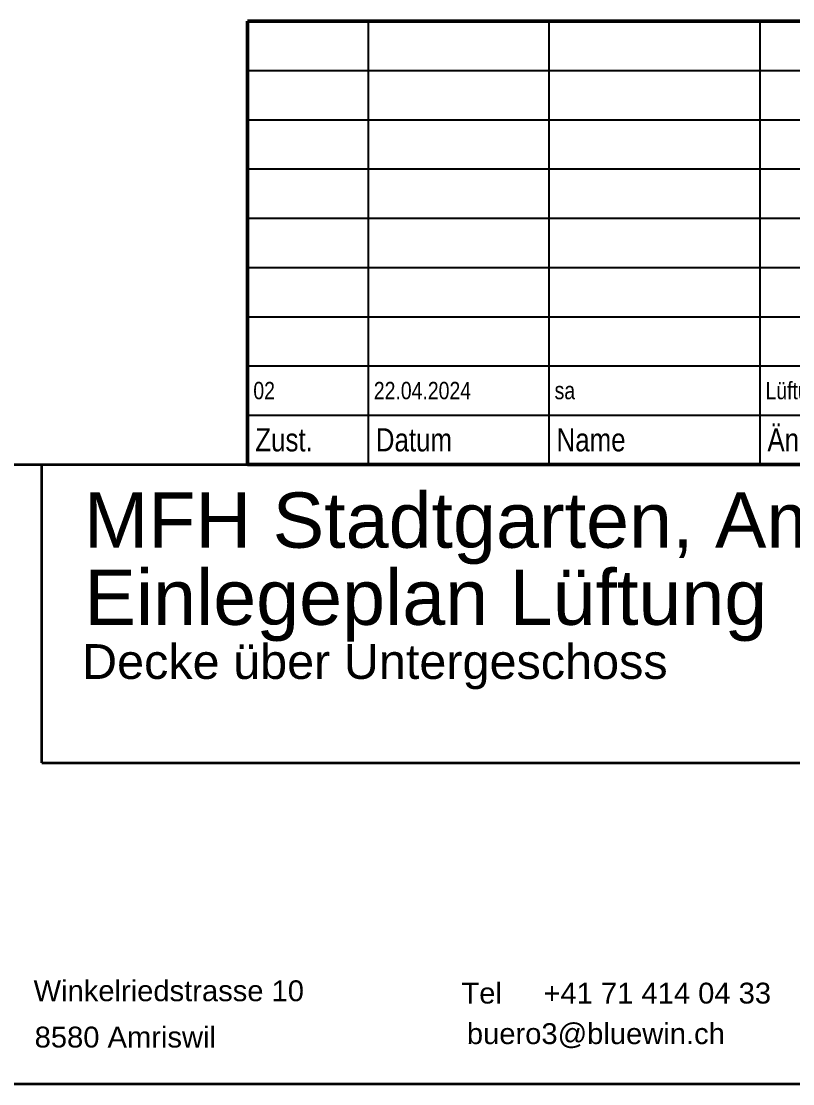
# Model space of a CAD drawing. Extents: x 0 to 1189, y 0 to 841.
# Drawn here: x 1031.9 to 1098.5, y 5 to 96.7 of the extents above; entities that cross this region are included whole.
import ezdxf

# ---------------------------------------------------------------- set-up
doc = ezdxf.new("R2010")
doc.units = 0
doc.layers.get('0').update_dxf_attribs({"lineweight": 35})
doc.layers.add('X_Planrahmen', color=7, linetype='Continuous', lineweight=25)
doc.styles.get("Standard").update_dxf_attribs({"font": 'arial.ttf'})

# ---------------------------------------------------------------- blocks, each defined once
blk = doc.blocks.new('Blockreferenz-A0SO6TNL06')
at = {"color": 0, "linetype": 'ByBlock', "lineweight": -2, "ltscale": 0.25}
blk.add_line((1184, 5), (5, 5), dxfattribs=at)
blk = doc.blocks.new('Normblatt-A0SO6TO306', base_point=(1051.4, 58.454))
at = {"color": 0, "lineweight": 50}
for p, q in [((1051.4, 96.704), (1184, 96.704)), ((1051.4, 58.454), (1051.4, 96.704)), ((1051.4, 58.454), (1184, 58.454))]:
    blk.add_line(p, q, dxfattribs=at)
at = {"color": 0, "lineweight": 25}
for p, q in [((1061.8, 96.704), (1061.8, 58.454)), ((1077.4, 96.704), (1077.4, 58.454)), ((1095.6, 96.704), (1095.6, 58.454)), ((1051.4, 92.454), (1184, 92.454)), ((1051.4, 88.204), (1184, 88.204)), ((1051.4, 83.954), (1184, 83.954)), ((1051.4, 79.704), (1184, 79.704)), ((1051.4, 75.454), (1184, 75.454)), ((1051.4, 71.204), (1184, 71.204)), ((1051.4, 66.954), (1184, 66.954)), ((1051.4, 62.704), (1184, 62.704))]:
    blk.add_line(p, q, dxfattribs=at)
at = {"color": 0, "linetype": 'ByBlock', "lineweight": 25, "ltscale": 0.25, "attachment_point": 1}
for s, insert, char_height in [('{\\W0.8;\\fArial;02}', (1051.9, 65.579), 1.5), ('{\\W0.8;\\fArial;22.04.2024}', (1062.3, 65.579), 1.5), ('{\\W0.8;\\fArial;sa}', (1077.9, 65.579), 1.5), ('{\\W0.8;\\fArial;Lüftung KIWA EG ergänzt}', (1096.1, 65.579), 1.5), ('{\\W0.8;\\fArial;Zust.}', (1052.067, 61.579), 2), ('{\\W0.8;\\fArial;Datum}', (1062.467, 61.579), 2), ('{\\W0.8;\\fArial;Name}', (1078.067, 61.579), 2), ('{\\W0.8;\\fArial;Änderung}', (1096.267, 61.579), 2)]:
    blk.add_mtext(s, dxfattribs=dict(at, insert=insert, char_height=char_height))
blk = doc.blocks.new('Schriftfeld-A0SO6TOD06', base_point=(994, 5))
at = {"color": 0, "linetype": 'ByBlock', "lineweight": -2, "ltscale": 0.35}
for p, q in [((994, 58.454), (1184, 58.454)), ((1033.655, 32.7), (1033.655, 58.454)), ((1033.655, 32.7), (1184, 32.7)), ((994, 5), (1184, 5))]:
    blk.add_line(p, q, dxfattribs=at)
at = {"color": 0, "lineweight": -2, "attachment_point": 1}
for s, insert, char_height in [('{\\fArial;MFH Stadtgarten, Amriswil}', (1037.276, 56.033), 4.77237), ('{\\fArial;Einlegeplan Lüftung}', (1037.323, 49.38), 4.77237), ('{\\fArial;Decke über Untergeschoss}', (1037.113, 42.941), 3), ('{\\fArial;Winkelriedstrasse 10}', (1032.935, 13.925), 1.8), ('{\\fArial;Tel}', (1069.859, 13.722), 1.8), ('{\\fArial;+41 71 414 04 33}', (1076.938, 13.722), 1.8), ('{\\fArial;buero3@bluewin.ch}', (1070.331, 10.224), 1.8), ('{\\fArial;8580 Amriswil}', (1033.027, 9.928), 1.8)]:
    blk.add_mtext(s, dxfattribs=dict(at, insert=insert, char_height=char_height))

msp = doc.modelspace()

# ---------------------------------------------------------------- block references
at = {"ltscale": 0.35}
for name, p in [('Normblatt-A0SO6TO306', (1051.4, 58.454)), ('Schriftfeld-A0SO6TOD06', (994, 5))]:
    msp.add_blockref(name, p, dxfattribs=at)
at = {"layer": 'X_Planrahmen', "ltscale": 0.25}
msp.add_blockref('Blockreferenz-A0SO6TNL06', (0, 0), dxfattribs=at)

doc.saveas('drawing.dxf')
